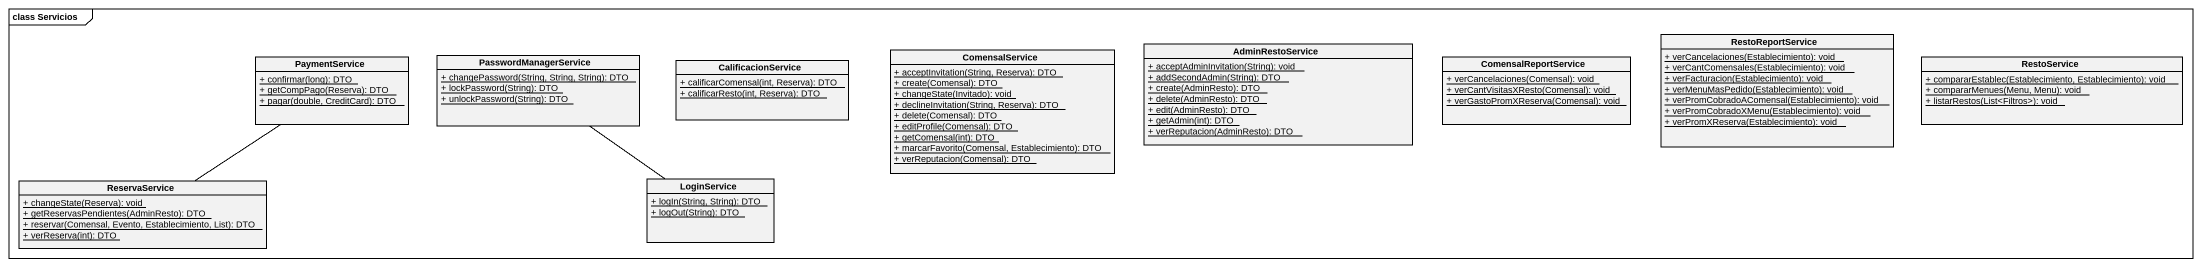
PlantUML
@startuml
mainframe class Servicios
hide circle
hide empty members
skinparam classAttributeIconSize 0
class PaymentService {
  {static} + confirmar(long): DTO
  {static} + getCompPago(Reserva): DTO
  {static} + pagar(double, CreditCard): DTO
}
class PasswordManagerService {
  {static} + changePassword(String, String, String): DTO
  {static} + lockPassword(String): DTO
  {static} + unlockPassword(String): DTO
}
class CalificacionService {
  {static} + calificarComensal(int, Reserva): DTO
  {static} + calificarResto(int, Reserva): DTO
}
class ComensalService {
  {static} + acceptInvitation(String, Reserva): DTO
  {static} + create(Comensal): DTO
  {static} + changeState(Invitado): void
  {static} + declineInvitation(String, Reserva): DTO
  {static} + delete(Comensal): DTO
  {static} + editProfile(Comensal): DTO
  {static} + getComensal(int): DTO
  {static} + marcarFavorito(Comensal, Establecimiento): DTO
  {static} + verReputacion(Comensal): DTO
}
class AdminRestoService {
  {static} + acceptAdminInvitation(String): void
  {static} + addSecondAdmin(String): DTO
  {static} + create(AdminResto): DTO
  {static} + delete(AdminResto): DTO
  {static} + edit(AdminResto): DTO
  {static} + getAdmin(int): DTO
  {static} + verReputacion(AdminResto): DTO
}
class ComensalReportService {
  {static} + verCancelaciones(Comensal): void
  {static} + verCantVisitasXResto(Comensal): void
  {static} + verGastoPromXReserva(Comensal): void
}
class RestoReportService {
  {static} + verCancelaciones(Establecimiento): void
  {static} + verCantComensales(Establecimiento): void
  {static} + verFacturacion(Establecimiento): void
  {static} + verMenuMasPedido(Establecimiento): void
  {static} + verPromCobradoAComensal(Establecimiento): void
  {static} + verPromCobradoXMenu(Establecimiento): void
  {static} + verPromXReserva(Establecimiento): void
}
class RestoService {
  {static} + compararEstablec(Establecimiento, Establecimiento): void
  {static} + compararMenues(Menu, Menu): void
  {static} + listarRestos(List<Filtros>): void
}
class ReservaService {
  {static} + changeState(Reserva): void
  {static} + getReservasPendientes(AdminResto): DTO
  {static} + reservar(Comensal, Evento, Establecimiento, List): DTO
  {static} + verReserva(int): DTO
}
class LoginService {
  {static} + logIn(String, String): DTO
  {static} + logOut(String): DTO
}
ReservaService -up- PaymentService
LoginService -up- PasswordManagerService
@enduml
